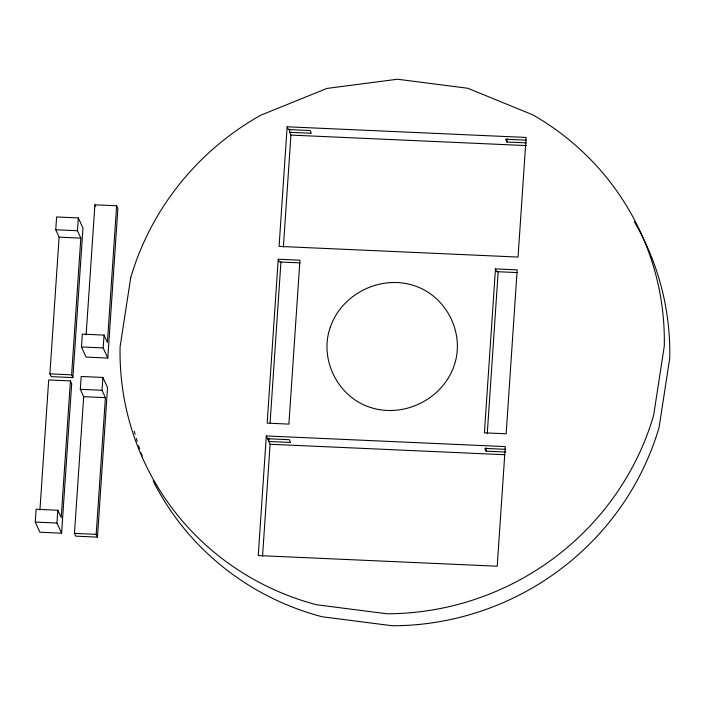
<?xml version="1.0" encoding="UTF-8"?>
<svg xmlns="http://www.w3.org/2000/svg" width="705" height="705" viewBox="0 0 705 705"><rect width="100%" height="100%" fill="white"/><g stroke="black" fill="none" stroke-linecap="round" stroke-linejoin="round"><path stroke-width="1.06" d="M70.412 380.903L71.681 383.67L61.599 533.191L39.877 532.222L35.25 522.07L36.114 509.257L57.836 510.226L61.203 517.602L70.412 380.903L48.689 379.933L39.921 510.076M55.748 229.777L56.611 216.955L78.334 217.924L82.961 228.076L72.879 377.598L51.157 376.629L49.896 373.861L59.105 237.153L55.748 229.777L77.471 230.746L80.828 238.123L71.619 374.831L72.879 377.598M61.599 533.191L56.973 523.039L57.836 510.226M77.471 230.746L78.334 217.924M116.616 205.781L117.876 208.548L107.803 358.061L86.081 357.091L81.454 346.948L82.318 334.126L104.04 335.095L107.407 342.48L116.616 205.781L94.893 204.811L86.125 334.945M80.317 389.301L81.181 376.479L102.904 377.448L107.53 387.6L97.449 537.122L75.726 536.152L74.466 533.385L83.683 396.677L80.317 389.301L102.04 390.27L105.406 397.646L96.188 534.355L97.449 537.122M107.803 358.061L103.177 347.918L104.04 335.095M102.04 390.27L102.904 377.448M266.305 435.946L258.242 555.566L497.219 566.221L505.282 446.609L266.305 435.946L270.094 444.256L262.551 556.183M278.219 259.211L267.169 423.132L288.9 424.102L299.942 260.18L278.219 259.211L279.48 261.978L300.118 262.903M287.146 126.785L279.083 246.398L518.052 257.061L526.115 137.44L287.146 126.785L288.407 129.553L310.13 130.522L311.39 133.289L289.667 132.32L289.887 129.112M269.054 438.202L268.834 441.489L290.557 442.458L289.297 439.682L267.565 438.713M270.086 422.859L280.942 261.793M283.384 247.014L290.927 135.087L289.667 132.32M495.465 268.905L484.414 432.826L506.146 433.795L517.188 269.874L495.465 268.905L496.725 271.672L517.364 272.588M505.626 452.046L486.08 451.174L486.3 447.887M487.261 433.645L498.188 271.487M526.468 142.877L506.913 142.013L507.133 138.806M526.291 140.163L505.652 139.237L506.913 142.013M290.927 135.087L526.609 145.6M59.105 237.153L80.828 238.123M81.454 346.948L103.177 347.918M49.896 373.861L71.619 374.831M83.683 396.677L105.406 397.646M505.459 449.332L484.82 448.406L486.08 451.174M270.094 444.256L504.674 454.716M35.25 522.07L56.973 523.039M74.466 533.385L96.188 534.355M94.893 204.811L95.73 206.653M634.333 221.749A273.417 265.979 -24.5 0 1 669.75 358.14L659.104 427.327A273.417 265.979 -24.5 0 1 392.341 625.767L322.097 616.752A273.417 265.979 -24.5 0 1 153.214 481.004M142.243 456.012A273.417 265.979 -24.5 0 1 141.097 452.936M139.643 448.812A273.417 265.979 -24.5 0 1 138.594 445.71M137.263 441.559A273.417 265.979 -24.5 0 1 136.312 438.439M135.113 434.28A273.417 265.979 -24.5 0 1 134.258 431.152M130.725 277.673L120.079 346.86A273.417 265.979 -24.5 0 0 316.633 604.758L386.878 613.773A273.417 265.979 -24.5 0 0 653.641 415.333L664.286 346.146A273.417 265.979 -24.5 0 0 532.83 114.862L467.732 88.248L397.488 79.233L326.882 88.433L260.727 115.215A273.417 265.979 -24.5 0 0 130.725 277.673M330.345 327.111C318.775 359.568 338.18 397.726 371.138 407.649C404.37 418.127 442.714 398.88 454.02 365.895C465.591 333.439 446.186 295.28 413.218 285.358C379.995 274.88 341.652 294.126 330.345 327.111"/></g></svg>
